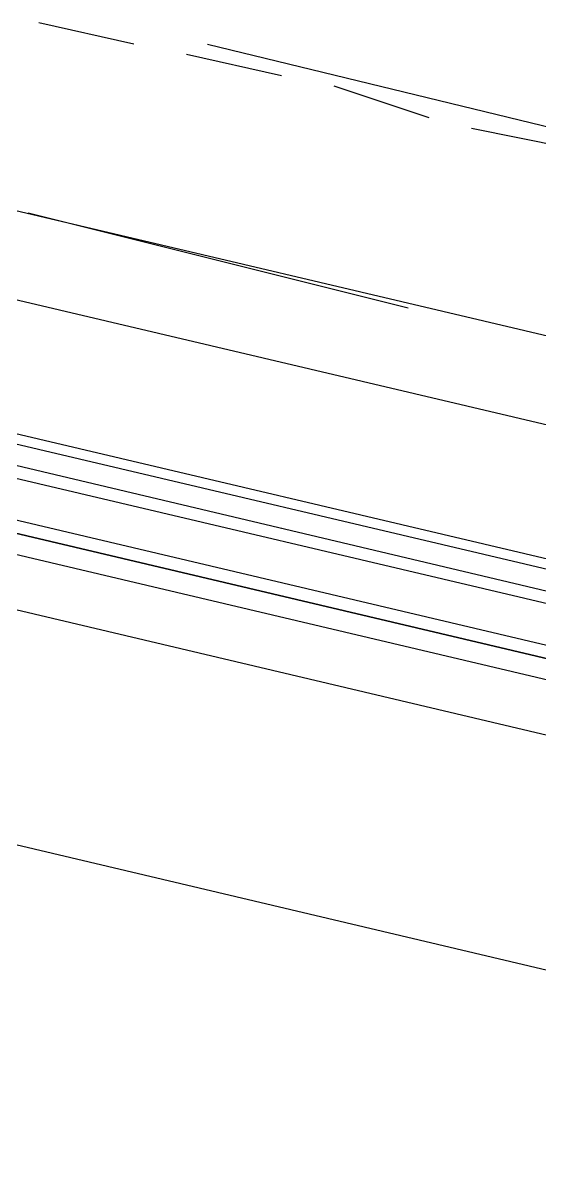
# Model space of a CAD drawing. Header units: feet. Extents: x -84 to 198, y -22 to 181.
# Drawn here: x 104.167 to 104.82, y 139.898 to 141.351 of the extents above; entities that cross this region are included whole.
import ezdxf

# ---------------------------------------------------------------- set-up
doc = ezdxf.new("R2010")
doc.units = ezdxf.units.FT
doc.layers.add('A-LINEA', color=7, linetype='CONTINUOUS')

msp = doc.modelspace()

# ---------------------------------------------------------------- linework, layer by layer
at = {"layer": 'A-LINEA'}
for p, q in [((104.3067, 141.3244), (104.1867, 141.3511)), ((104.4, 141.3244), (104.8933, 141.2044)), ((104.4933, 141.2844), (104.3733, 141.3111)), ((104.68, 141.2311), (104.56, 141.2711)), ((104.8667, 141.1911), (104.7333, 141.2178)), ((110.8933, 139.5244), (103.7733, 141.2044)), ((110.8933, 139.5244), (103.7733, 141.2044)), ((104.1733, 141.1111), (104.6533, 140.9911)), ((104.1733, 141.1111), (104.6533, 140.9911)), ((104.1467, 141.0044), (107.2, 140.2844)), ((104.1467, 141.0044), (107.2, 140.2844)), ((104.1067, 140.8444), (107.16, 140.1244)), ((104.1067, 140.8444), (107.16, 140.1244)), ((104.1067, 140.8311), (107.16, 140.1111)), ((104.1067, 140.8311), (107.16, 140.1111)), ((104.1067, 140.8044), (107.1467, 140.0844)), ((104.1067, 140.8044), (107.1467, 140.0844)), ((104.0933, 140.7911), (107.1467, 140.0711)), ((104.0933, 140.7911), (107.1467, 140.0711)), ((107.1067, 139.9111), (104.0667, 140.6311)), ((107.1067, 139.9111), (104.0667, 140.6311)), ((110.7067, 138.7644), (103.6, 140.4444)), ((110.7067, 138.7644), (103.6, 140.4444))]:
    msp.add_line(p, q, dxfattribs=at)
msp.add_lwpolyline([(104.08, 140.6978), (107.1867, 139.9644), (107.1867, 139.9778), (107.1867, 139.9911), (104.08, 140.7244), (107.1867, 139.9911), (107.2, 140.0044), (104.0933, 140.7378)], dxfattribs=at)
msp.add_lwpolyline([(104.08, 140.6978), (107.1867, 139.9644), (107.1867, 139.9778), (107.1867, 139.9911), (104.08, 140.7244), (107.1867, 139.9911), (107.2, 140.0044), (104.0933, 140.7378)], dxfattribs=at)

doc.saveas('drawing.dxf')
